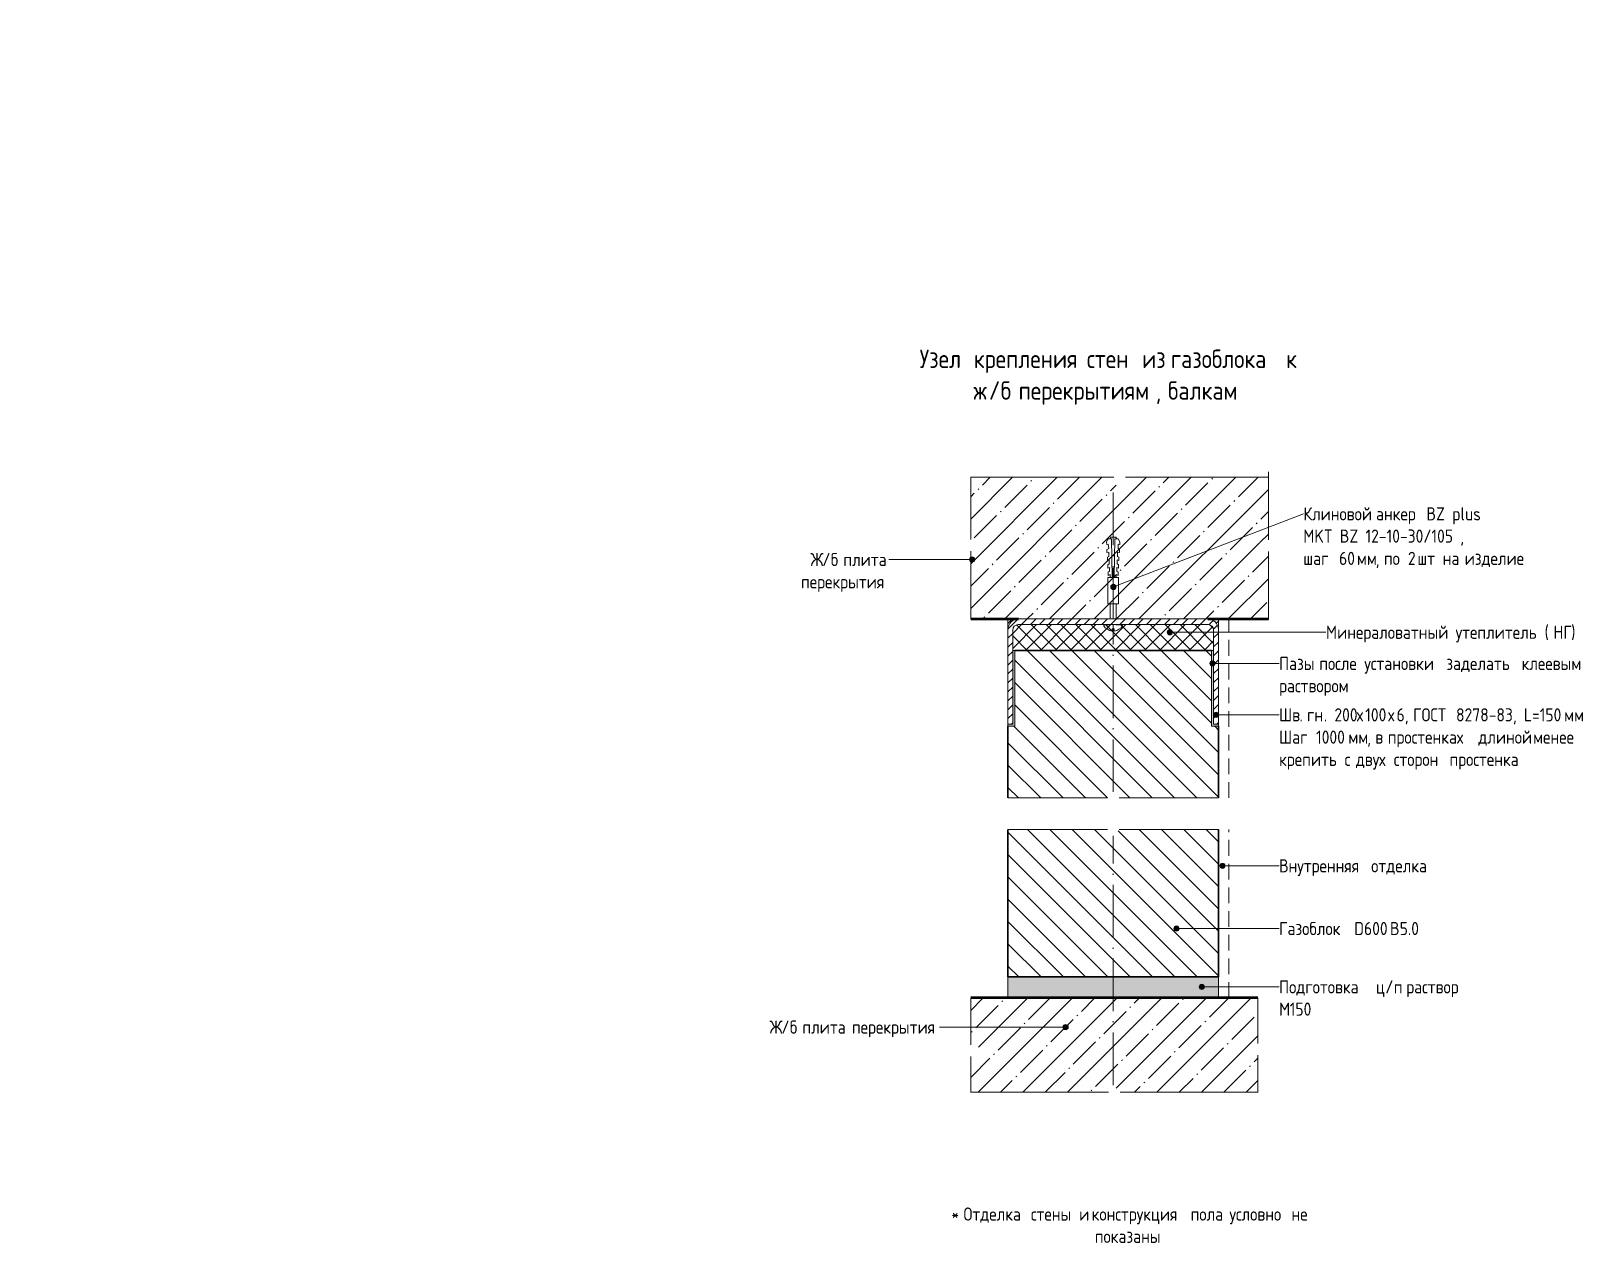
# Model space of a CAD drawing. Header units: millimetres. Extents: x -68946 to 288321, y -402657 to 324925.
# Drawn here: x 279758 to 281233, y 265193 to 266345 of the extents above; entities that cross this region are included whole.
import ezdxf

# ---------------------------------------------------------------- set-up
doc = ezdxf.new("R2010")
doc.units = ezdxf.units.MM
doc.linetypes.add('ADSK_Осевая', pattern=[70, 50, -10, 0, -10])
doc.linetypes.add('ADSK_Штриховая_ш3 п1_5', pattern=[22.5, 15, -7.5])
doc.layers.get('Defpoints').update_dxf_attribs({"color": 250})
for name, color, linetype, lineweight in [('A-____-____-DIMS', 250, 'Continuous', 9), ('A-DETL-____-CNTR', 250, 'ADSK_Осевая', 9), ('A-DETL-____-OTLN', 250, 'Continuous', 5), ('A-DETL-GENF-OTLN', 250, 'Continuous', 5), ('G-____-____-TEXT', 250, 'Continuous', 9)]:
    doc.layers.add(name, color=color, linetype=linetype, lineweight=lineweight)
doc.styles.add('GOST Common_3', font='', dxfattribs={"width": 0.9, "height": 12.5})
doc.styles.add('GOST Common_B', font='', dxfattribs={"width": 0.9, "height": 17.5})
doc.styles.get("Standard").update_dxf_attribs({"font": 'ГОСТ тип А.ttf'})
doc.styles.get('GOST Common_3').set_extended_font_data('GOST Common')
doc.styles.get('GOST Common_B').set_extended_font_data('GOST Common', bold=True)
doc.dimstyles.new('А3', dxfattribs={"dimtxt": 333, "dimasz": 222, "dimexe": 222, "dimexo": 111, "dimgap": 111, "dimtad": 1, "dimtoh": 1, "dimdec": 0, "dimrnd": 0.0015, "dimzin": 0, "dimdsep": 46, "dimtxsty": 'Standard', "dimblk": 'OBLIQUE', "dimcen": 0, "dimclrd": 7, "dimclre": 7, "dimclrt": 7, "dimadec": 0, "dimazin": 0, "dimtfac": 1, "dimtdec": 0, "dimtofl": 0, "dimtmove": 0, "dimatfit": 3, "dimfxl": 1, "dimtolj": 1, "dimtzin": 0, "dimarcsym": 0})

# ---------------------------------------------------------------- blocks, each defined once
blk = doc.blocks.new('ADSK_Обрыв_Линия - По умолчанию-34239697-АР2_Узлы крепления стен_2_7')
at = {"layer": 'A-DETL-GENF-OTLN', "lineweight": 9}
for p, q in [((0, 0), (64.3, 0)), ((75.4, 0), (134.5, 0))]:
    blk.add_line(p, q, dxfattribs=at)
blk = doc.blocks.new('ADSK_Обрыв_Линия - По умолчанию-34239699-АР2_Узлы крепления стен_2_7')
at = {"layer": 'A-DETL-GENF-OTLN', "lineweight": 9}
for p, q in [((0, 0), (136, 0)), ((147.1, 0), (282.9, 0))]:
    blk.add_line(p, q, dxfattribs=at)
blk = doc.blocks.new('ADSK_Обрыв_Линия - По умолчанию-37321847-АР2_Узлы крепления стен_2_7')
at = {"layer": 'A-DETL-GENF-OTLN', "lineweight": 9}
for p, q in [((0, 0), (64.5, 0)), ((75.6, 0), (140, 0))]:
    blk.add_line(p, q, dxfattribs=at)
blk = doc.blocks.new('ADSK_Обрыв_Линия - По умолчанию-34239708-АР2_Узлы крепления стен_2_7')
at = {"layer": 'A-DETL-GENF-OTLN', "lineweight": 9}
for p, q in [((0, 0), (94.5, 0)), ((105.6, 0), (200, 0))]:
    blk.add_line(p, q, dxfattribs=at)
blk = doc.blocks.new('ADSK_Обрыв_Линия - По умолчанию-34239707-АР2_Узлы крепления стен_2_7')
at = {"layer": 'A-DETL-GENF-OTLN', "lineweight": 9}
for p, q in [((0, 0), (94.5, 0)), ((105.6, 0), (200, 0))]:
    blk.add_line(p, q, dxfattribs=at)
blk = doc.blocks.new('ADSK_Обрыв_Линия - По умолчанию-34240329-АР2_Узлы крепления стен_2_7')
at = {"layer": 'A-DETL-GENF-OTLN', "lineweight": 9}
for p, q in [((0, 0), (44.5, 0)), ((55.6, 0), (89.7, 0))]:
    blk.add_line(p, q, dxfattribs=at)
blk = doc.blocks.new('ADSK_Обрыв_Линия - По умолчанию-34240331-АР2_Узлы крепления стен_2_7')
at = {"layer": 'A-DETL-GENF-OTLN', "lineweight": 9}
for p, q in [((0, 0), (43.2, 0)), ((54.3, 0), (89.7, 0))]:
    blk.add_line(p, q, dxfattribs=at)
blk = doc.blocks.new('ADSK_Обрыв_Линия - По умолчанию-34240334-АР2_Узлы крепления стен_2_7')
at = {"layer": 'A-DETL-GENF-OTLN', "lineweight": 9}
for p, q in [((0, 0), (131, 0)), ((142.1, 0), (272.9, 0))]:
    blk.add_line(p, q, dxfattribs=at)
blk = doc.blocks.new('_Oblique')
at = {"color": 0, "linetype": 'ByBlock', "lineweight": -2}
blk.add_line((-0.5, -0.5), (0.5, 0.5), dxfattribs=at)
blk = doc.blocks.new('DIMBLOCK453-АР2_Узлы крепления ПГП')
at = {"layer": 'A-____-____-DIMS', "color": 7, "lineweight": -2, "transparency": 16777216}
for p, q in [((277061.9, 266227.7), (277061.9, 266671.7)), ((277061.9, 266671.7), (280935.8, 266671.7)), ((276994.3, 266227.7), (276839.9, 266227.7)), ((276994.3, 266122.7), (276839.9, 266122.7)), ((277061.9, 266122.7), (277061.9, 265900.7))]:
    blk.add_line(p, q, dxfattribs=at)
at = {"layer": 'Defpoints', "color": 0, "transparency": 16777216}
for p in [(277061.9, 266227.7), (277105.3, 266227.7), (277105.3, 266122.7)]:
    blk.add_point(p, dxfattribs=at)
at = {"layer": 'A-____-____-DIMS', "color": 7, "lineweight": -2, "transparency": 16777216, "xscale": 222, "yscale": 222, "zscale": 222}
for p, rotation in [((277061.9, 266227.7), 270), ((277061.9, 266122.7), 90)]:
    blk.add_blockref('_Oblique', p, dxfattribs=dict(at, rotation=rotation))
at = {"layer": 'A-____-____-DIMS', "color": 7, "transparency": 16777216, "insert": (279054.3, 266999.1), "char_height": 333, "width": 0.497, "attachment_point": 5}
blk.add_mtext('\\A1;Конструкция пола', dxfattribs=at)

msp = doc.modelspace()

# ---------------------------------------------------------------- hatches: boundary and pattern name
at = {"layer": 'A-DETL-GENF-OTLN', "lineweight": 9}
h = msp.add_hatch(dxfattribs=at)
h.set_pattern_fill('FP_40', color=90, style=0, pattern_type=2)
h.set_pattern_definition([(45, (278695.567, 263183.188), (-21.2132, 21.2132), [30, -5, 1, -5]), (45, (278695.567, 263204.388), (-21.2132, 21.2132), [])])
h.paths.add_polyline_path([(280659.4965, 265336.5297), (280781.7902, 265336.5297), (280784.5402, 265345.1899), (280792.921, 265336.5297), (280923.7441, 265336.5297), (280923.7441, 265371.8856), (280915.0839, 265380.2664), (280923.7441, 265383.0164), (280923.7441, 265426.184), (280650.8362, 265426.184), (280650.8362, 265381.684), (280659.4965, 265378.934), (280650.8362, 265370.5531), (280650.8362, 265336.5297)])
h.paths.add_polyline_path([(280650.8362, 265786.184), (280933.7441, 265786.184), (280933.7441, 265850.1006), (280925.0839, 265858.4814), (280933.7441, 265861.2314), (280933.7441, 265920.7314), (280797.921, 265920.7314), (280789.5402, 265912.0712), (280786.7902, 265920.7314), (280650.8362, 265920.7314), (280650.8362, 265861.5886), (280659.4965, 265853.2077), (280650.8362, 265850.4577)])
at = {"layer": 'A-DETL-GENF-OTLN'}
h = msp.add_hatch(dxfattribs=at)
h.set_pattern_fill('FP_37', color=130, style=0, pattern_type=2)
h.set_pattern_definition([(45, (278695.567, 263183.188), (-7.071068, 7.071068), []), (135, (278695.567, 263183.188), (-7.071068, -7.071068), [])])
h.paths.add_polyline_path([(280692.7558, 265756.184), (280881.7324, 265756.184), (280881.7324, 265775.5444), (280881.5542, 265776.8986), (280881.0314, 265778.1606), (280880.1999, 265779.2443), (280879.1162, 265780.0758), (280877.8542, 265780.5985), (280876.2441, 265780.7768), (280695.9883, 265780.7768), (280694.634, 265780.5985), (280693.3721, 265780.0758), (280692.2884, 265779.2443), (280691.4568, 265778.1606), (280690.9341, 265776.8986), (280690.7558, 265775.5444), (280690.7558, 265756.184), (280690.9341, 265756.184)])
h.paths.add_polyline_path([(280886.2441, 265776.184), (280886.2441, 265786.184), (280876.5, 265786.1503), (280878.8323, 265785.8432), (280881.2441, 265784.8442), (280883.3152, 265783.2551), (280884.9044, 265781.184), (280885.9034, 265778.7722), (280886.15, 265776.8986)])
h.paths.add_polyline_path([(280686.2441, 265776.184), (280686.5849, 265778.7722), (280687.5839, 265781.184), (280689.1731, 265783.2551), (280691.2441, 265784.8442), (280693.6559, 265785.8432), (280695.9883, 265786.184), (280686.2441, 265786.184), (280686.2441, 265776.8986)])
h = msp.add_hatch(dxfattribs=at)
h.set_pattern_fill('FP_52', color=130, style=0, pattern_type=2)
h.set_pattern_definition([(45, (278695.567, 263183.1883), (-4.242641, 4.242641), [])])
h.paths.add_polyline_path([(280886.2441, 265686.184), (280886.2441, 265776.184), (280885.9034, 265778.7722), (280884.9044, 265781.184), (280883.3152, 265783.2551), (280881.2441, 265784.8442), (280878.8323, 265785.8432), (280876.2441, 265786.184), (280695.9883, 265786.1503), (280693.6559, 265785.8432), (280691.2441, 265784.8442), (280689.1731, 265783.2551), (280687.5839, 265781.184), (280686.5849, 265778.7722), (280686.2441, 265776.184), (280686.2441, 265686.184), (280690.7558, 265686.184), (280690.7558, 265775.5444), (280690.9341, 265776.8986), (280691.4568, 265778.1606), (280692.2884, 265779.2443), (280693.3721, 265780.0758), (280694.634, 265780.5985), (280696.2441, 265780.7768), (280876.5, 265780.7768), (280877.8542, 265780.5985), (280879.1162, 265780.0758), (280880.1999, 265779.2443), (280881.0314, 265778.1606), (280881.5542, 265776.8986), (280881.7324, 265775.5444), (280881.7324, 265686.184)])
at = {"layer": 'A-DETL-GENF-OTLN', "lineweight": 9}
for points in [[(280686.2441, 265684.184), (280692.7558, 265684.184), (280692.7558, 265756.184), (280690.7558, 265756.184), (280690.7558, 265686.184), (280686.2441, 265686.184)], [(280881.7896, 265684.184), (280886.2441, 265684.184), (280886.2441, 265686.184), (280881.7324, 265686.184), (280881.7324, 265756.184), (280879.7324, 265756.184), (280879.7324, 265684.184), (280881.7324, 265684.184)]]:
    msp.add_hatch(color=252, dxfattribs=at).paths.add_polyline_path(points)
at = {"layer": 'A-DETL-GENF-OTLN'}
h = msp.add_hatch(dxfattribs=at)
h.set_pattern_fill('FP_46', color=130, style=0, pattern_type=2)
h.set_pattern_definition([(135, (278695.567, 263183.188), (-10.6066, -10.6066), [])])
h.paths.add_polyline_path([(280789.2706, 265446.184), (280886.2441, 265446.184), (280886.2441, 265586.184), (280792.0861, 265586.184), (280783.7052, 265577.5237), (280780.9552, 265586.184), (280686.2441, 265586.184), (280686.2441, 265446.184), (280786.4552, 265446.184)])
h.paths.add_polyline_path([(280791.9552, 265616.184), (280886.2441, 265616.184), (280886.2441, 265684.184), (280879.7324, 265684.184), (280879.7324, 265756.184), (280692.7558, 265756.184), (280692.7558, 265684.184), (280686.2441, 265684.184), (280686.2441, 265616.184), (280780.8243, 265616.184), (280789.2052, 265624.8442), (280789.2368, 265624.7448)])
h = msp.add_hatch(dxfattribs=at)
h.set_pattern_fill('FP_41', color=130, style=0, pattern_type=2)
h.set_pattern_definition([(50, (278695.567, 263183.1883), (7.287275, -0.637261), [0.762, -8.382]), (355, (278695.567, 263183.188), (-1.409327, 7.64191), [0.6096, -6.706]), (100.451, (278696.174, 263183.135), (5.877948, 7.004428), [0.6476, -7.124]), (46.184, (278695.567, 263185.22), (10.84306, -1.681252), [1.143, -12.573]), (96.636, (278696.47, 263185.08), (9.495948, 9.896668), [0.9714, -10.685]), (351.184, (278695.567, 263185.22), (9.495953, 9.896555), [0.9144, -10.058]), (21, (278696.583, 263184.7123), (6.064644, -4.090302), [0.762, -8.382]), (326, (278696.583, 263184.712), (2.472247, 7.36702), [0.6096, -6.706]), (71.451, (278697.088, 263184.371), (8.536783, 3.276526), [0.6476, -7.124]), (37.5, (278695.5668, 263183.1883), (0.1236133, 3.382164), [0.16764, -6.457, 0.16764, -6.64, -6.731]), (37.5, (278695.5668, 263183.1883), (0.1236133, 3.382164), [-13.432, 0.16764, -6.563]), (7.5, (278695.567, 263183.1883), (2.6728276, 4.0071558), [0.16764, -3.713, 0.16764, -6.304, -2.565]), (7.5, (278695.567, 263183.1883), (2.6728276, 4.0071558), [-10.353, 0.16764, -2.398]), (327.5, (278693.3008, 263183.1883), (5.4234019, -0.2288281), [0.16764, -2.372, 0.16764, -7.757, -10.516]), (327.5, (278693.3008, 263183.1883), (5.4234019, -0.2288281), [-10.465, 0.16764, -10.348]), (317.5, (278692.285, 263183.1883), (5.924998, 1.0174316), [0.16764, -3.134, 0.16764, -5.095, -7.468]), (317.5, (278692.285, 263183.1883), (5.924998, 1.0174316), [-8.565, 0.16764, -7.3])])
h.paths.add_polyline_path([(280886.2441, 265426.184), (280886.2441, 265446.184), (280686.2441, 265446.184), (280686.2441, 265426.184)])
at = {"layer": 'G-____-____-TEXT'}
h = msp.add_hatch(color=110, dxfattribs=at)
edge = h.paths.add_edge_path()
edge.add_arc((280652.2478, 265842.6088), 2.5, 0, 360)
h = msp.add_hatch(color=110, dxfattribs=at)
edge = h.paths.add_edge_path()
edge.add_arc((280786.4181, 265816.5186), 2.5, 0, 360)
h = msp.add_hatch(color=110, dxfattribs=at)
edge = h.paths.add_edge_path()
edge.add_arc((280840.1316, 265773.4719), 2.5, 0, 360)
h = msp.add_hatch(color=110, dxfattribs=at)
edge = h.paths.add_edge_path()
edge.add_arc((280880.5856, 265743.8649), 2.5, 0, 360)
h = msp.add_hatch(color=110, dxfattribs=at)
edge = h.paths.add_edge_path()
edge.add_arc((280883.9988, 265695.068), 2.5, 0, 360)
h = msp.add_hatch(color=110, dxfattribs=at)
edge = h.paths.add_edge_path()
edge.add_arc((280890.1265, 265551.6652), 2.5, 0, 360)
h = msp.add_hatch(color=110, dxfattribs=at)
edge = h.paths.add_edge_path()
edge.add_arc((280846.3947, 265492.0724), 2.5, 0, 360)
h = msp.add_hatch(color=110, dxfattribs=at)
edge = h.paths.add_edge_path()
edge.add_arc((280870.4246, 265436.6652), 2.5, 0, 360)
h = msp.add_hatch(color=110, dxfattribs=at)
edge = h.paths.add_edge_path()
edge.add_arc((280741.043, 265398.4526), 2.5, 0, 360)

# ---------------------------------------------------------------- linework, layer by layer
at = {"layer": 'A-DETL-____-CNTR'}
for p, q in [((280786.2441, 265786.184), (280786.2441, 265920.7314)), ((280786.2441, 265621.7845), (280786.2441, 265780.7768)), ((280786.2441, 265343.4292), (280786.2441, 265580.1473))]:
    msp.add_line(p, q, dxfattribs=at)
at = {"layer": 'A-DETL-____-OTLN', "lineweight": 9}
for p, q in [((280779.899, 265859.272), (280781.591, 265862.2331)), ((280780.322, 265856.7339), (280779.899, 265859.272)), ((280781.591, 265857.1569), (280780.322, 265856.7339)), ((280781.591, 265862.2331), (280784.5521, 265862.2331)), ((280782.014, 265852.9268), (280781.591, 265857.1569)), ((280783.2831, 265862.2331), (280783.7061, 265863.9251)), ((280784.5521, 265862.2331), (280783.2831, 265862.2331)), ((280783.7061, 265863.9251), (280786.2441, 265863.9251)), ((280785.3981, 265825.431), (280784.5521, 265862.2331)), ((280784.5521, 265862.2331), (280785.3981, 265825.431)), ((280786.2441, 265863.9251), (280788.7822, 265863.9251)), ((280787.9362, 265862.2331), (280787.0902, 265825.431)), ((280787.0902, 265825.431), (280787.9362, 265862.2331)), ((280789.6282, 265862.2331), (280787.9362, 265862.2331)), ((280787.9362, 265862.2331), (280790.8973, 265862.2331)), ((280788.7822, 265863.9251), (280789.6282, 265862.2331)), ((280790.8973, 265862.2331), (280792.5893, 265859.272)), ((280792.5893, 265856.7339), (280790.8973, 265857.1569)), ((280790.8973, 265857.1569), (280790.8973, 265852.9268)), ((280792.5893, 265859.272), (280792.5893, 265856.7339)), ((280780.322, 265852.0808), (280782.014, 265852.9268)), ((280780.322, 265849.1197), (280780.322, 265852.0808)), ((280782.014, 265849.5427), (280780.322, 265849.1197)), ((280780.745, 265844.8896), (280782.014, 265845.3126)), ((280780.745, 265841.5055), (280780.745, 265844.8896)), ((280782.437, 265842.3515), (280780.745, 265841.5055)), ((280782.014, 265845.3126), (280782.014, 265849.5427)), ((280782.437, 265838.5444), (280782.437, 265842.3515)), ((280791.7433, 265841.5055), (280790.0512, 265842.3515)), ((280790.0512, 265842.3515), (280790.0512, 265838.5444)), ((280792.1663, 265849.1197), (280790.4743, 265849.5427)), ((280790.4743, 265849.5427), (280790.4743, 265845.3126)), ((280790.4743, 265845.3126), (280791.7433, 265844.8896)), ((280790.8973, 265852.9268), (280792.1663, 265852.0808)), ((280791.7433, 265844.8896), (280791.7433, 265841.5055)), ((280792.1663, 265852.0808), (280792.1663, 265849.1197)), ((280782.437, 265838.5444), (280781.168, 265837.6984)), ((280781.168, 265837.6984), (280781.168, 265834.3143)), ((280781.168, 265834.3143), (280782.86, 265835.1603)), ((280782.86, 265831.3532), (280781.591, 265830.9302)), ((280781.591, 265830.9302), (280781.591, 265827.5461)), ((280781.591, 265827.5461), (280783.2831, 265828.3921)), ((280782.86, 265835.1603), (280782.86, 265831.3532)), ((280783.2831, 265828.3921), (280783.2831, 265825.431)), ((280790.8973, 265827.5461), (280789.2052, 265828.3921)), ((280789.2052, 265828.3921), (280789.2052, 265825.431)), ((280791.3203, 265834.3143), (280789.6282, 265835.1603)), ((280789.6282, 265835.1603), (280789.6282, 265831.3532)), ((280789.6282, 265831.3532), (280790.8973, 265830.9302)), ((280790.0512, 265838.5444), (280791.3203, 265837.6984)), ((280790.8973, 265830.9302), (280790.8973, 265827.5461)), ((280791.3203, 265837.6984), (280791.3203, 265834.3143)), ((280781.168, 265800.4733), (280781.168, 265825.431)), ((280781.168, 265825.431), (280791.3203, 265825.431)), ((280783.2831, 265825.431), (280785.3981, 265825.431)), ((280789.2052, 265825.431), (280787.0902, 265825.431)), ((280791.3203, 265825.431), (280791.3203, 265800.4733)), ((280786.2441, 265800.4733), (280781.168, 265800.4733)), ((280783.2831, 265786.184), (280783.2831, 265800.4733)), ((280783.2831, 265800.4733), (280789.2052, 265800.4733)), ((280791.3203, 265800.4733), (280786.2441, 265800.4733)), ((280789.2052, 265800.4733), (280789.2052, 265786.184)), ((280686.2441, 265786.184), (280686.2441, 265776.184)), ((280886.2441, 265776.184), (280886.2441, 265786.184)), ((280777.3609, 265780.5918), (280783.2831, 265780.5918)), ((280777.3609, 265779.7458), (280777.3609, 265780.5918)), ((280778.6299, 265777.6307), (280777.3609, 265779.7458)), ((280780.745, 265776.3617), (280778.6299, 265777.6307)), ((280782.86, 265775.0926), (280780.745, 265776.3617)), ((280785.3981, 265774.6696), (280782.86, 265775.0926)), ((280783.2831, 265780.5918), (280783.2831, 265780.7768)), ((280787.0902, 265776.7847), (280785.3981, 265776.7847)), ((280785.3981, 265776.7847), (280785.3981, 265774.6696)), ((280787.0902, 265774.6696), (280787.0902, 265776.7847)), ((280789.6282, 265775.0926), (280787.0902, 265774.6696)), ((280789.2052, 265780.7768), (280789.2052, 265780.5918)), ((280789.2052, 265780.5918), (280795.1274, 265780.5918)), ((280791.7433, 265776.3617), (280789.6282, 265775.0926)), ((280793.8583, 265777.6307), (280791.7433, 265776.3617)), ((280795.1274, 265779.7458), (280793.8583, 265777.6307)), ((280795.1274, 265780.5918), (280795.1274, 265779.7458)), ((280692.7558, 265756.184), (280690.7558, 265756.184)), ((280690.7558, 265756.184), (280690.7558, 265686.184)), ((280692.7558, 265684.184), (280692.7558, 265756.184)), ((280881.7324, 265756.184), (280879.7324, 265756.184)), ((280879.7324, 265756.184), (280879.7324, 265684.184)), ((280881.7324, 265686.184), (280881.7324, 265756.184)), ((280690.7558, 265686.184), (280686.2441, 265686.184)), ((280686.2441, 265686.184), (280686.2441, 265684.184)), ((280686.2441, 265684.184), (280692.7558, 265684.184)), ((280879.7324, 265684.184), (280886.2441, 265684.184)), ((280886.2441, 265686.184), (280881.7324, 265686.184)), ((280886.2441, 265684.184), (280886.2441, 265686.184)), ((280686.2441, 265446.184), (280686.2441, 265426.184)), ((280886.2441, 265426.184), (280886.2441, 265446.184))]:
    msp.add_line(p, q, dxfattribs=at)
at = {"layer": 'A-DETL-____-OTLN', "lineweight": 50}
for p, q in [((280650.8362, 265786.184), (280696.2441, 265786.184)), ((280876.2441, 265786.184), (280933.7441, 265786.184)), ((280923.7441, 265426.184), (280650.8362, 265426.184))]:
    msp.add_line(p, q, dxfattribs=at)
at = {"layer": 'A-DETL-____-OTLN', "lineweight": 20}
for p, q in [((280876.2441, 265786.184), (280696.2441, 265786.184)), ((280686.2441, 265776.184), (280686.2441, 265686.184)), ((280690.7558, 265756.184), (280690.7558, 265775.5444)), ((280695.9883, 265780.7768), (280876.5, 265780.7768)), ((280881.7324, 265775.5444), (280881.7324, 265756.184)), ((280886.2441, 265686.184), (280886.2441, 265776.184))]:
    msp.add_line(p, q, dxfattribs=at)
at = {"layer": 'A-DETL-____-OTLN', "linetype": 'ADSK_Штриховая_ш3 п1_5', "lineweight": 9}
for p, q in [((280896.2441, 265616.184), (280896.2441, 265786.184)), ((280896.2441, 265426.184), (280896.2441, 265586.184))]:
    msp.add_line(p, q, dxfattribs=at)
at = {"layer": 'A-DETL-____-OTLN', "lineweight": 30}
for p, q in [((280879.7324, 265756.184), (280692.7558, 265756.184)), ((280686.2441, 265684.184), (280686.2441, 265616.184)), ((280886.2441, 265616.184), (280886.2441, 265684.184)), ((280686.2441, 265586.184), (280686.2441, 265446.184)), ((280886.2441, 265446.184), (280886.2441, 265586.184)), ((280686.2441, 265446.184), (280886.2441, 265446.184))]:
    msp.add_line(p, q, dxfattribs=at)
at = {"layer": 'A-DETL-____-OTLN', "lineweight": 20}
for centre, radius, start, end in [((280696.2441, 265776.184), 10, 90, 180), ((280876.2441, 265776.184), 10, 0, 90), ((280695.9883, 265775.5444), 5.2325, 90, 180), ((280876.5, 265775.5444), 5.2325, 0, 90)]:
    msp.add_arc(centre, radius, start, end, dxfattribs=at)
at = {"layer": 'G-____-____-TEXT', "color": 110}
for p, q in [((280786.4181, 265816.5186), (280966.972, 265886.0008)), ((280652.2478, 265842.6088), (280573.0163, 265842.6088)), ((280840.1316, 265773.4719), (280988.4553, 265773.4719)), ((280880.5856, 265743.8649), (280943.9172, 265743.8649)), ((280883.9988, 265695.068), (280943.9172, 265695.068)), ((280890.1265, 265551.6652), (280943.9172, 265551.6652)), ((280846.3947, 265492.0724), (280943.9172, 265492.0724)), ((280870.4246, 265436.6652), (280943.9172, 265436.6652)), ((280741.043, 265398.4526), (280621.2558, 265398.4526))]:
    msp.add_line(p, q, dxfattribs=at)
for centre in [(280652.2478, 265842.6088), (280786.4181, 265816.5186), (280840.1316, 265773.4719), (280880.5856, 265743.8649), (280883.9988, 265695.068), (280890.1265, 265551.6652), (280846.3947, 265492.0724), (280870.4246, 265436.6652), (280741.043, 265398.4526)]:
    msp.add_circle(centre, 2.5, dxfattribs=at)

# ---------------------------------------------------------------- block references
at = {"layer": 'A-DETL-GENF-OTLN', "lineweight": 9}
for name, p, rotation in [('ADSK_Обрыв_Линия - По умолчанию-34239697-АР2_Узлы крепления стен_2_7', (280650.8362, 265786.184), 89.9999999999999), ('ADSK_Обрыв_Линия - По умолчанию-37321847-АР2_Узлы крепления стен_2_7', (280933.7441, 265925.7314), 269.9999999999999), ('ADSK_Обрыв_Линия - По умолчанию-34239707-АР2_Узлы крепления стен_2_7', (280886.4552, 265616.184), 180), ('ADSK_Обрыв_Линия - По умолчанию-34240329-АР2_Узлы крепления стен_2_7', (280650.8362, 265426.184), 269.9999999999998), ('ADSK_Обрыв_Линия - По умолчанию-34240331-АР2_Узлы крепления стен_2_7', (280923.7441, 265426.184), 269.9999999999998)]:
    msp.add_blockref(name, p, dxfattribs=dict(at, rotation=rotation))
for name, p in [('ADSK_Обрыв_Линия - По умолчанию-34239699-АР2_Узлы крепления стен_2_7', (280650.8362, 265920.7314)), ('ADSK_Обрыв_Линия - По умолчанию-34239708-АР2_Узлы крепления стен_2_7', (280686.4552, 265586.184)), ('ADSK_Обрыв_Линия - По умолчанию-34240334-АР2_Узлы крепления стен_2_7', (280650.8362, 265336.5297))]:
    msp.add_blockref(name, p, dxfattribs=at)

# ---------------------------------------------------------------- texts
at = {"layer": 'G-____-____-TEXT', "color": 7, "attachment_point": 1}
for s, insert, char_height, width, style in [('Узел', (280602.2969, 266041.9801), 17.5, 55.556944, 'GOST Common_B'), ('крепления', (280653.7915, 266041.9801), 17.5, 123.379706, 'GOST Common_B'), ('стен', (280761.2454, 266041.9801), 17.5, 56.639222, 'GOST Common_B'), ('из', (280813.6329, 266041.9801), 17.5, 26.335434, 'GOST Common_B'), ('газоблока', (280841.0173, 266041.9801), 17.5, 125.905022, 'GOST Common_B'), ('\\fGOST Common|b1|i0|c204|p34|;\\W.9;к', (280950.5548, 266041.9801), 17.5, 13.708856, 'GOST Common_B'), ('\\fGOST Common|b1|i0|c204|p34|;\\W.9;ж', (280653.4938, 266011.8838), 17.5, 17.677209, 'GOST Common_B'), ('\\fGOST Common|b1|i0|c204|p34|;\\W.9;/', (280668.079, 266011.8838), 17.5, 13.708856, 'GOST Common_B'), ('\\fGOST Common|b1|i0|c204|p34|;\\W.9;б', (280679.3899, 266011.8838), 17.5, 13.708856, 'GOST Common_B'), ('перекрытиям', (280696.3563, 266011.8838), 17.5, 158.012606, 'GOST Common_B'), ('балкам', (280838.3383, 266011.8838), 17.5, 87.664528, 'GOST Common_B'), (', ', (280826.7298, 266011.8838), 17.5, 14.069616, 'GOST Common_B'), ('Клиновой', (280966.972, 265892.2508), 12.5, 79.006303, 'GOST Common_3'), ('анкер', (281036.0282, 265892.2508), 12.5, 49.784794, 'GOST Common_3'), (' BZ plus', (281077.1048, 265892.2508), 12.5, 66.018966, 'GOST Common_3'), ('MKT BZ 12-10-30/105 ,', (280966.972, 265871.0841), 12.5, 182.905003, 'GOST Common_3'), ('\\fGOST Common|b0|i0|c204|p34|;\\W.9;Ж', (280498.5094, 265848.8588), 12.5, 13.708856, 'GOST Common_3'), ('\\fGOST Common|b0|i0|c204|p34|;\\W.9;/', (280509.8203, 265848.8588), 12.5, 9.740503, 'GOST Common_3'), ('\\fGOST Common|b0|i0|c204|p34|;\\W.9;б', (280517.857, 265848.8588), 12.5, 9.740503, 'GOST Common_3'), ('плита', (280529.7633, 265848.8588), 12.5, 52.310109, 'GOST Common_3'), ('шаг', (280966.972, 265849.9174), 12.5, 32.829103, 'GOST Common_3'), (' 60 ', (280994.0587, 265849.9174), 12.5, 28.86075, 'GOST Common_3'), ('мм', (281017.8712, 265849.9174), 12.5, 21.645563, 'GOST Common_3'), ('по', (281043.4696, 265849.9174), 12.5, 19.481006, 'GOST Common_3'), (' 2 ', (281059.5431, 265849.9174), 12.5, 19.120247, 'GOST Common_3'), ('шт', (281075.3189, 265849.9174), 12.5, 24.531638, 'GOST Common_3'), ('на', (281099.429, 265849.9174), 12.5, 20.563284, 'GOST Common_3'), ('изделие', (281120.265, 265849.9174), 12.5, 67.462003, 'GOST Common_3'), (', ', (281035.7306, 265849.9174), 12.5, 9.379744, 'GOST Common_3'), ('перекрытия', (280489.5797, 265827.6922), 12.5, 101.012625, 'GOST Common_3'), ('Минераловатный', (280988.4553, 265779.7219), 12.5, 144.664509, 'GOST Common_3'), ('утеплитель', (281111.685, 265779.7219), 12.5, 102.455663, 'GOST Common_3'), (' (', (281196.2194, 265779.7219), 12.5, 10.101263, 'GOST Common_3'), ('НГ', (281204.5537, 265779.7219), 12.5, 20.563284, 'GOST Common_3'), ('\\fGOST Common|b0|i0|c204|p34|;\\W.9;)', (281221.5201, 265779.7219), 12.5, 5.411391, 'GOST Common_3'), ('Пазы', (280943.9172, 265750.1149), 12.5, 41.487328, 'GOST Common_3'), ('после', (280982.0172, 265750.1149), 12.5, 47.259478, 'GOST Common_3'), ('установки', (281024.8797, 265750.1149), 12.5, 89.829084, 'GOST Common_3'), ('заделать', (281102.8657, 265750.1149), 12.5, 81.892378, 'GOST Common_3'), ('клеевым', (281174.3032, 265750.1149), 12.5, 70.348078, 'GOST Common_3'), ('раствором', (280943.9172, 265728.9482), 12.5, 90.911362, 'GOST Common_3'), ('Шв', (280943.9172, 265701.318), 12.5, 23.449359, 'GOST Common_3'), ('гн', (280970.4087, 265701.318), 12.5, 19.481006, 'GOST Common_3'), ('. 200', (280986.4821, 265701.318), 12.5, 37.879734, 'GOST Common_3'), ('\\fGOST Common|b0|i0|c204|p34|;\\W.9;х', (281017.736, 265701.318), 12.5, 9.740503, 'GOST Common_3'), ('100', (281025.7727, 265701.318), 12.5, 26.335434, 'GOST Common_3'), ('\\fGOST Common|b0|i0|c204|p34|;\\W.9;х', (281047.5016, 265701.318), 12.5, 9.740503, 'GOST Common_3'), ('6, ', (281055.5383, 265701.318), 12.5, 19.120247, 'GOST Common_3'), ('ГОСТ', (281071.3141, 265701.318), 12.5, 41.126569, 'GOST Common_3'), (' 8278-83, L=150 ', (281105.2469, 265701.318), 12.5, 132.75945, 'GOST Common_3'), ('мм', (281214.7844, 265701.318), 12.5, 21.645562, 'GOST Common_3'), ('Шаг', (280943.9172, 265680.1513), 12.5, 34.272141, 'GOST Common_3'), ('. ', (280963.2649, 265701.318), 12.5, 8.658225, 'GOST Common_3'), (' 1000 ', (280972.1946, 265680.1513), 12.5, 45.455681, 'GOST Common_3'), ('длиной', (281133.2266, 265680.1513), 12.5, 58.443019, 'GOST Common_3'), ('мм', (281009.6993, 265680.1513), 12.5, 21.645562, 'GOST Common_3'), (', ', (281027.5587, 265680.1513), 12.5, 9.379744, 'GOST Common_3'), ('\\fGOST Common|b0|i0|c204|p34|;\\W.9;в', (281035.2977, 265680.1513), 12.5, 9.740503, 'GOST Common_3'), ('простенках', (281047.204, 265680.1513), 12.5, 99.569587, 'GOST Common_3'), ('менее', (281185.3165, 265680.1513), 12.5, 49.784794, 'GOST Common_3'), ('крепить', (280943.9172, 265658.9846), 12.5, 70.708838, 'GOST Common_3'), ('\\fGOST Common|b0|i0|c204|p34|;\\W.9;с', (281006.1274, 265658.9846), 12.5, 8.297466, 'GOST Common_3'), ('двух', (281016.843, 265658.9846), 12.5, 38.962013, 'GOST Common_3'), ('сторон', (281052.8594, 265658.9846), 12.5, 59.525297, 'GOST Common_3'), ('простенка', (281105.8422, 265658.9846), 12.5, 89.829084, 'GOST Common_3'), ('Внутренняя', (280943.9172, 265557.9152), 12.5, 101.373384, 'GOST Common_3'), ('отделка', (281031.4282, 265557.9152), 12.5, 71.791116, 'GOST Common_3'), ('Газоблок', (280943.9172, 265498.3224), 12.5, 78.284784, 'GOST Common_3'), (' D600 ', (281008.5087, 265498.3224), 12.5, 49.424034, 'GOST Common_3'), ('\\fGOST Common|b0|i0|c204|p34|;\\W.9;В', (281049.2876, 265498.3224), 12.5, 11.183541, 'GOST Common_3'), ('5.0', (281058.5149, 265498.3224), 12.5, 23.449359, 'GOST Common_3'), ('Подготовка', (280943.9172, 265442.9152), 12.5, 102.094903, 'GOST Common_3'), ('\\fGOST Common|b0|i0|c204|p34|;\\W.9;ц', (281035.893, 265442.9152), 12.5, 10.822781, 'GOST Common_3'), ('\\fGOST Common|b0|i0|c204|p34|;\\W.9;/', (281044.8227, 265442.9152), 12.5, 9.740503, 'GOST Common_3'), ('\\fGOST Common|b0|i0|c204|p34|;\\W.9;п', (281052.8594, 265442.9152), 12.5, 9.740503, 'GOST Common_3'), ('раствор', (281064.7657, 265442.9152), 12.5, 70.348078, 'GOST Common_3'), ('\\fGOST Common|b0|i0|c204|p34|;\\W.9;М', (280943.9172, 265421.7486), 12.5, 12.265819, 'GOST Common_3'), ('150 ', (280954.0376, 265421.7486), 12.5, 31.025306, 'GOST Common_3'), ('\\fGOST Common|b0|i0|c204|p34|;\\W.9;Ж', (280459.6314, 265404.7026), 12.5, 13.708856, 'GOST Common_3'), ('\\fGOST Common|b0|i0|c204|p34|;\\W.9;/', (280470.9423, 265404.7026), 12.5, 9.740503, 'GOST Common_3'), ('\\fGOST Common|b0|i0|c204|p34|;\\W.9;б', (280478.979, 265404.7026), 12.5, 9.740503, 'GOST Common_3'), ('плита', (280490.8853, 265404.7026), 12.5, 52.310109, 'GOST Common_3'), ('перекрытия', (280537.915, 265404.7026), 12.5, 101.012625, 'GOST Common_3'), ('Отделка', (280644.0258, 265227.0988), 12.5, 72.873394, 'GOST Common_3'), ('стены', (280708.0219, 265227.0988), 12.5, 50.867072, 'GOST Common_3'), ('\\fGOST Common|b0|i0|c204|p34|;\\W.9;и', (280753.861, 265227.0988), 12.5, 9.740503, 'GOST Common_3'), ('конструкция', (280765.7673, 265227.0988), 12.5, 109.310091, 'GOST Common_3'), ('пола', (280859.8266, 265227.0988), 12.5, 40.044291, 'GOST Common_3'), ('условно', (280896.736, 265227.0988), 12.5, 66.740484, 'GOST Common_3'), ('не', (280955.6719, 265227.0988), 12.5, 19.481006, 'GOST Common_3'), ('* ', (280632.4173, 265227.0988), 12.5, 14.069616, 'GOST Common_3'), ('показаны', (280768.7438, 265205.9321), 12.5, 80.449341, 'GOST Common_3')]:
    msp.add_mtext(s, dxfattribs=dict(at, insert=insert, char_height=char_height, width=width, style=style))

# ---------------------------------------------------------------- dimensions: what is measured, and where the dimension line sits
at = {"layer": 'A-____-____-DIMS'}
dim = msp.add_linear_dim(base=(277061.8911, 266227.6667), p1=(277105.2728, 266122.6667), p2=(277105.2728, 266227.6667), angle=90, text='Конструкция пола', dimstyle='А3', dxfattribs=at)
dim.commit()
dim.dimension.update_dxf_attribs({"geometry": 'DIMBLOCK453-АР2_Узлы крепления ПГП', "text_midpoint": (279054.3411, 266999.1167)})

doc.saveas('drawing.dxf')
